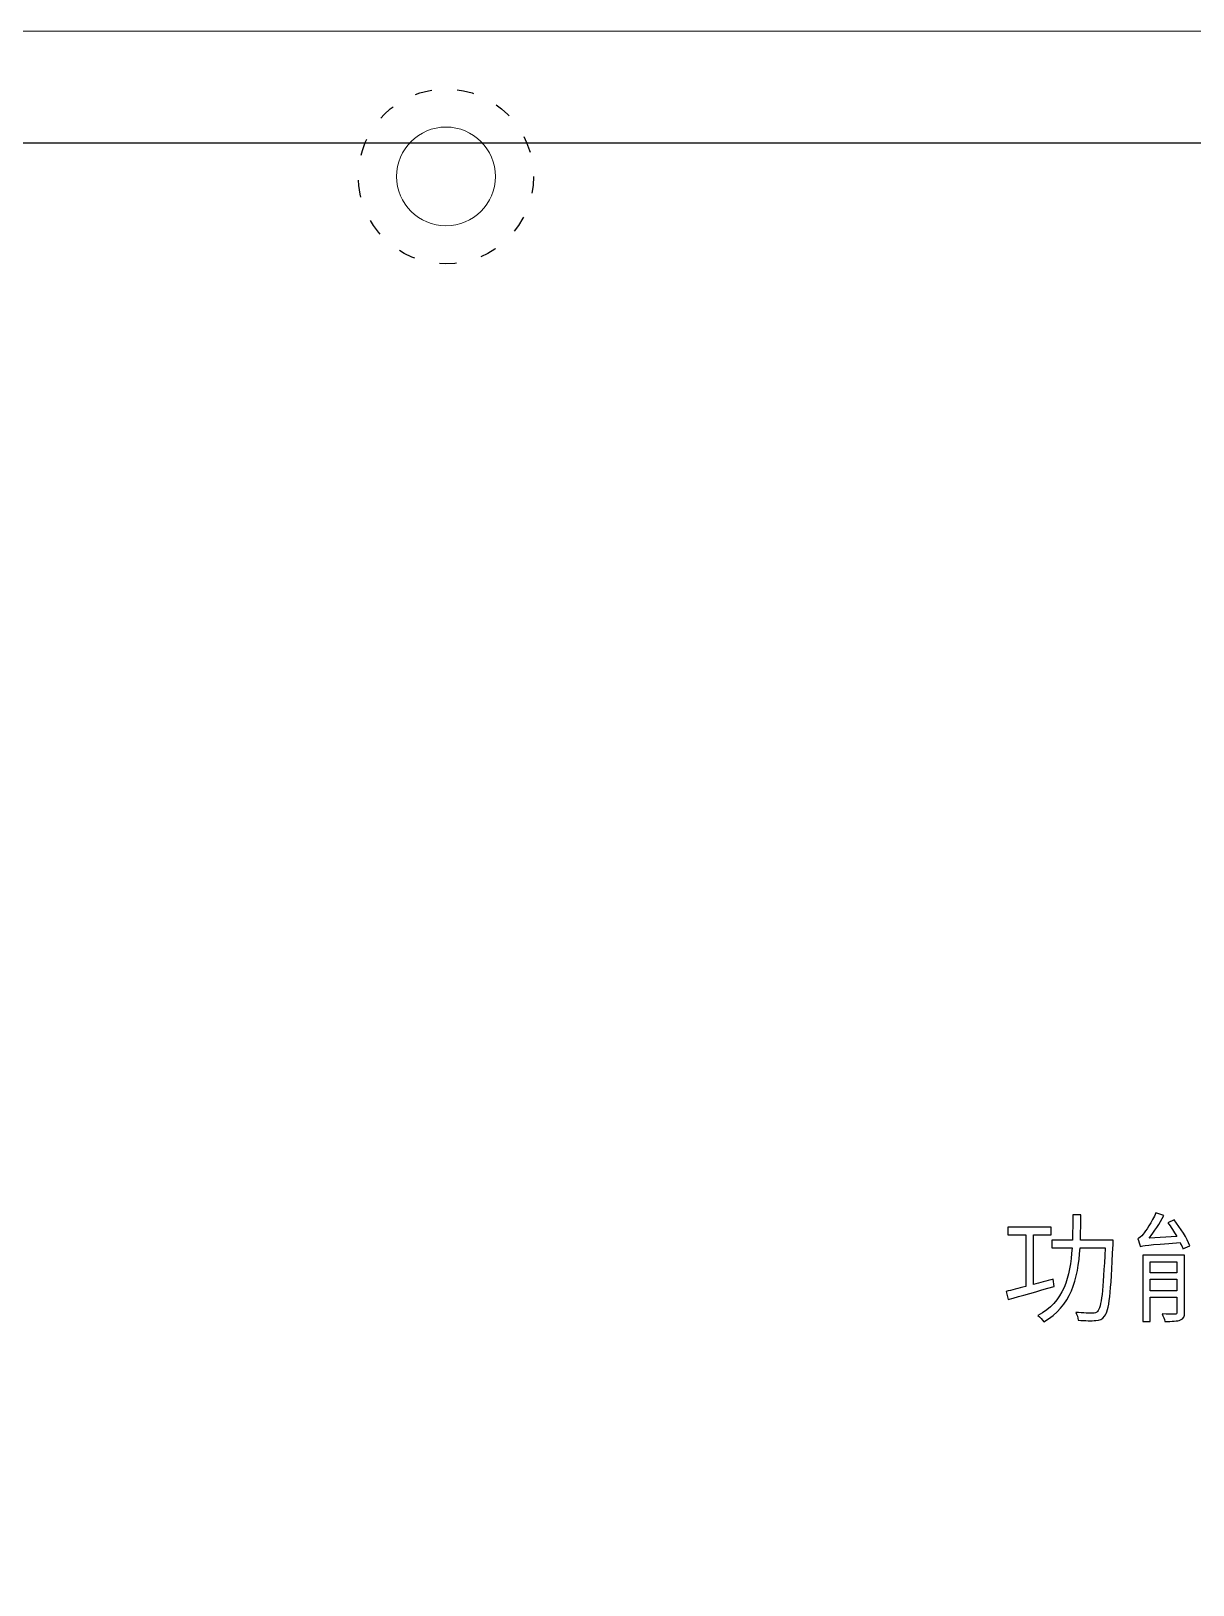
# Model space of a CAD drawing. Header units: millimetres. Extents: x 1003 to 1574, y -7 to 383.
# Drawn here: x 1088.4 to 1129.6, y 118.8 to 173.9 of the extents above; entities that cross this region are included whole.
import ezdxf

# ---------------------------------------------------------------- set-up
doc = ezdxf.new("R2010")
doc.units = ezdxf.units.MM
doc.linetypes.add('ACAD_ISO03W100', pattern=[30, 12, -18])
doc.layers.add('1', color=7, linetype='Continuous')
doc.layers.add('layer 1', color=7, linetype='Continuous')

# ---------------------------------------------------------------- blocks, each defined once
blk = doc.blocks.new('111')
at = {"layer": 'layer 1', "color": 1}
for points, knots in [([(581.58, 281.308), (574.092, 282.419), (568.226, 288.689), (567.735, 296.362), (567.735, 296.362), (567.735, 296.362), (567.735, 365.578), (567.735, 365.578), (567.735, 365.578), (568.277, 374.047), (575.367, 380.808), (583.958, 380.808), (583.958, 380.808), (583.958, 380.808), (760.978, 380.808), (760.978, 380.808), (760.978, 380.808), (769.919, 380.808), (777.235, 373.486), (777.235, 364.537), (777.235, 364.537), (777.235, 364.537), (777.235, 297.403), (777.235, 297.403), (777.235, 297.403), (777.235, 289.262), (771.181, 282.469), (763.356, 281.308), (763.356, 281.308), (763.356, 281.308), (581.58, 281.308), (581.58, 281.308)], [0, 0, 0, 0, 0.111111, 0.111111, 0.111111, 0.111111, 0.222222, 0.222222, 0.222222, 0.222222, 0.333333, 0.333333, 0.333333, 0.333333, 0.444444, 0.444444, 0.444444, 0.444444, 0.555556, 0.555556, 0.555556, 0.555556, 0.666667, 0.666667, 0.666667, 0.666667, 0.777778, 0.777778, 0.777778, 0.777778, 1, 1, 1, 1]), ([(687.102, 341.794), (687.03, 340.051), (686.963, 339.446), (686.802, 339.255), (686.802, 339.255), (686.717, 339.145), (686.628, 339.112), (686.489, 339.099), (686.489, 339.099), (686.353, 339.086), (686.108, 339.095), (685.867, 339.112), (685.867, 339.112), (685.858, 339.192), (685.829, 339.306), (685.782, 339.387), (685.782, 339.387), (686.044, 339.361), (686.29, 339.361), (686.379, 339.361), (686.379, 339.361), (686.468, 339.361), (686.514, 339.37), (686.556, 339.425), (686.556, 339.425), (686.688, 339.565), (686.755, 340.136), (686.819, 341.671), (686.819, 341.671), (686.819, 341.671), (685.935, 341.671), (685.935, 341.671), (685.935, 341.671), (685.863, 340.554), (685.617, 339.598), (684.648, 339.057), (684.648, 339.057), (684.602, 339.124), (684.513, 339.226), (684.445, 339.272), (684.445, 339.272), (685.359, 339.759), (685.588, 340.639), (685.651, 341.671), (685.651, 341.671), (685.651, 341.671), (684.94, 341.671), (684.94, 341.671), (684.94, 341.671), (684.94, 341.671), (684.94, 341.942), (684.94, 341.942), (684.94, 341.942), (684.94, 341.942), (685.664, 341.942), (685.664, 341.942), (685.664, 341.942), (685.672, 342.23), (685.676, 342.53), (685.676, 342.839), (685.676, 342.839), (685.676, 342.839), (685.96, 342.839), (685.96, 342.839), (685.96, 342.839), (685.96, 342.53), (685.956, 342.23), (685.947, 341.942), (685.947, 341.942), (685.947, 341.942), (687.102, 341.942), (687.102, 341.942), (687.102, 341.942), (687.102, 341.942), (687.102, 341.794), (687.102, 341.794)], [0, 0, 0, 0, 0.05, 0.05, 0.05, 0.05, 0.1, 0.1, 0.1, 0.1, 0.15, 0.15, 0.15, 0.15, 0.2, 0.2, 0.2, 0.2, 0.25, 0.25, 0.25, 0.25, 0.3, 0.3, 0.3, 0.3, 0.35, 0.35, 0.35, 0.35, 0.4, 0.4, 0.4, 0.4, 0.45, 0.45, 0.45, 0.45, 0.5, 0.5, 0.5, 0.5, 0.55, 0.55, 0.55, 0.55, 0.6, 0.6, 0.6, 0.6, 0.65, 0.65, 0.65, 0.65, 0.7, 0.7, 0.7, 0.7, 0.75, 0.75, 0.75, 0.75, 0.8, 0.8, 0.8, 0.8, 0.85, 0.85, 0.85, 0.85, 0.9, 0.9, 0.9, 0.9, 1, 1, 1, 1]), ([(689.267, 342.662), (689.491, 342.378), (689.732, 341.997), (689.821, 341.747), (689.821, 341.747), (689.821, 341.747), (689.58, 341.637), (689.58, 341.637), (689.58, 341.637), (689.554, 341.701), (689.517, 341.777), (689.478, 341.858), (689.478, 341.858), (688.298, 341.777), (688.158, 341.76), (688.069, 341.726), (688.069, 341.726), (688.057, 341.786), (688.01, 341.921), (687.976, 341.997), (687.976, 341.997), (688.036, 342.01), (688.099, 342.065), (688.171, 342.162), (688.171, 342.162), (688.243, 342.251), (688.48, 342.59), (688.624, 342.915), (688.624, 342.915), (688.624, 342.915), (688.907, 342.826), (688.907, 342.826), (688.907, 342.826), (688.755, 342.535), (688.564, 342.247), (688.378, 342.018), (688.378, 342.018), (688.378, 342.018), (689.36, 342.073), (689.36, 342.073), (689.36, 342.073), (689.263, 342.247), (689.148, 342.42), (689.039, 342.564), (689.039, 342.564), (689.039, 342.564), (689.267, 342.662), (689.267, 342.662)], [0, 0, 0, 0, 0.076923, 0.076923, 0.076923, 0.076923, 0.153846, 0.153846, 0.153846, 0.153846, 0.230769, 0.230769, 0.230769, 0.230769, 0.307692, 0.307692, 0.307692, 0.307692, 0.384615, 0.384615, 0.384615, 0.384615, 0.461538, 0.461538, 0.461538, 0.461538, 0.538462, 0.538462, 0.538462, 0.538462, 0.615385, 0.615385, 0.615385, 0.615385, 0.692308, 0.692308, 0.692308, 0.692308, 0.769231, 0.769231, 0.769231, 0.769231, 0.846154, 0.846154, 0.846154, 0.846154, 1, 1, 1, 1]), ([(685.012, 340.305), (684.441, 340.14), (683.832, 339.971), (683.392, 339.848), (683.392, 339.848), (683.392, 339.848), (683.32, 340.131), (683.32, 340.131), (683.32, 340.131), (683.51, 340.178), (683.747, 340.241), (684.009, 340.305), (684.009, 340.305), (684.009, 340.305), (684.009, 342.137), (684.009, 342.137), (684.009, 342.137), (684.009, 342.137), (683.375, 342.137), (683.375, 342.137), (683.375, 342.137), (683.375, 342.137), (683.375, 342.403), (683.375, 342.403), (683.375, 342.403), (683.375, 342.403), (684.915, 342.403), (684.915, 342.403), (684.915, 342.403), (684.915, 342.403), (684.915, 342.137), (684.915, 342.137), (684.915, 342.137), (684.915, 342.137), (684.288, 342.137), (684.288, 342.137), (684.288, 342.137), (684.288, 342.137), (684.288, 340.381), (684.288, 340.381), (684.288, 340.381), (684.513, 340.44), (684.75, 340.508), (684.982, 340.567), (684.982, 340.567), (684.982, 340.567), (685.012, 340.305), (685.012, 340.305)], [0, 0, 0, 0, 0.076923, 0.076923, 0.076923, 0.076923, 0.153846, 0.153846, 0.153846, 0.153846, 0.230769, 0.230769, 0.230769, 0.230769, 0.307692, 0.307692, 0.307692, 0.307692, 0.384615, 0.384615, 0.384615, 0.384615, 0.461538, 0.461538, 0.461538, 0.461538, 0.538462, 0.538462, 0.538462, 0.538462, 0.615385, 0.615385, 0.615385, 0.615385, 0.692308, 0.692308, 0.692308, 0.692308, 0.769231, 0.769231, 0.769231, 0.769231, 0.846154, 0.846154, 0.846154, 0.846154, 1, 1, 1, 1]), ([(689.635, 339.395), (689.635, 339.243), (689.605, 339.162), (689.495, 339.12), (689.495, 339.12), (689.385, 339.074), (689.199, 339.069), (688.937, 339.069), (688.937, 339.069), (688.92, 339.145), (688.878, 339.255), (688.84, 339.332), (688.84, 339.332), (689.047, 339.323), (689.229, 339.323), (689.288, 339.327), (689.288, 339.327), (689.343, 339.327), (689.36, 339.344), (689.36, 339.399), (689.36, 339.399), (689.36, 339.399), (689.36, 339.928), (689.36, 339.928), (689.36, 339.928), (689.36, 339.928), (688.416, 339.928), (688.416, 339.928), (688.416, 339.928), (688.416, 339.928), (688.416, 339.061), (688.416, 339.061), (688.416, 339.061), (688.416, 339.061), (688.154, 339.061), (688.154, 339.061), (688.154, 339.061), (688.154, 339.061), (688.154, 341.418), (688.154, 341.418), (688.154, 341.418), (688.154, 341.418), (689.635, 341.418), (689.635, 341.418), (689.635, 341.418), (689.635, 341.418), (689.635, 339.395), (689.635, 339.395)], [0, 0, 0, 0, 0.076923, 0.076923, 0.076923, 0.076923, 0.153846, 0.153846, 0.153846, 0.153846, 0.230769, 0.230769, 0.230769, 0.230769, 0.307692, 0.307692, 0.307692, 0.307692, 0.384615, 0.384615, 0.384615, 0.384615, 0.461538, 0.461538, 0.461538, 0.461538, 0.538462, 0.538462, 0.538462, 0.538462, 0.615385, 0.615385, 0.615385, 0.615385, 0.692308, 0.692308, 0.692308, 0.692308, 0.769231, 0.769231, 0.769231, 0.769231, 0.846154, 0.846154, 0.846154, 0.846154, 1, 1, 1, 1]), ([(688.416, 340.791), (688.416, 340.791), (689.36, 340.791), (689.36, 340.791), (689.36, 340.791), (689.36, 340.791), (689.36, 341.176), (689.36, 341.176), (689.36, 341.176), (689.36, 341.176), (688.416, 341.176), (688.416, 341.176), (688.416, 341.176), (688.416, 341.176), (688.416, 340.791), (688.416, 340.791)], [0, 0, 0, 0, 0.2, 0.2, 0.2, 0.2, 0.4, 0.4, 0.4, 0.4, 0.6, 0.6, 0.6, 0.6, 1, 1, 1, 1]), ([(689.36, 340.567), (689.36, 340.567), (688.417, 340.567), (688.417, 340.567), (688.417, 340.567), (688.417, 340.567), (688.417, 340.157), (688.417, 340.157), (688.417, 340.157), (688.417, 340.157), (689.36, 340.157), (689.36, 340.157), (689.36, 340.157), (689.36, 340.157), (689.36, 340.567), (689.36, 340.567)], [0, 0, 0, 0, 0.2, 0.2, 0.2, 0.2, 0.4, 0.4, 0.4, 0.4, 0.6, 0.6, 0.6, 0.6, 1, 1, 1, 1])]:
    blk.add_open_spline(points, degree=3, knots=knots, dxfattribs=at)

msp = doc.modelspace()

# ---------------------------------------------------------------- linework, layer by layer
at = {"color": 7, "linetype": 'ACAD_ISO03W100', "ltscale": 0.05}
msp.add_circle((1103.101, 168.702), 3.1, dxfattribs=at)
at = {"layer": '1', "color": 7, "linetype": 'Continuous', "lineweight": 18}
msp.add_line((1005.951, 173.852), (1220.051, 173.852), dxfattribs=at)
at = {"layer": '1', "color": 5, "linetype": 'Continuous', "lineweight": 18}
msp.add_circle((1103.101, 168.702), 1.75, dxfattribs=at)

# ---------------------------------------------------------------- block references
at = {"color": 3}
msp.add_blockref('111', (439.621, -210.93), dxfattribs=at)

doc.saveas('drawing.dxf')
